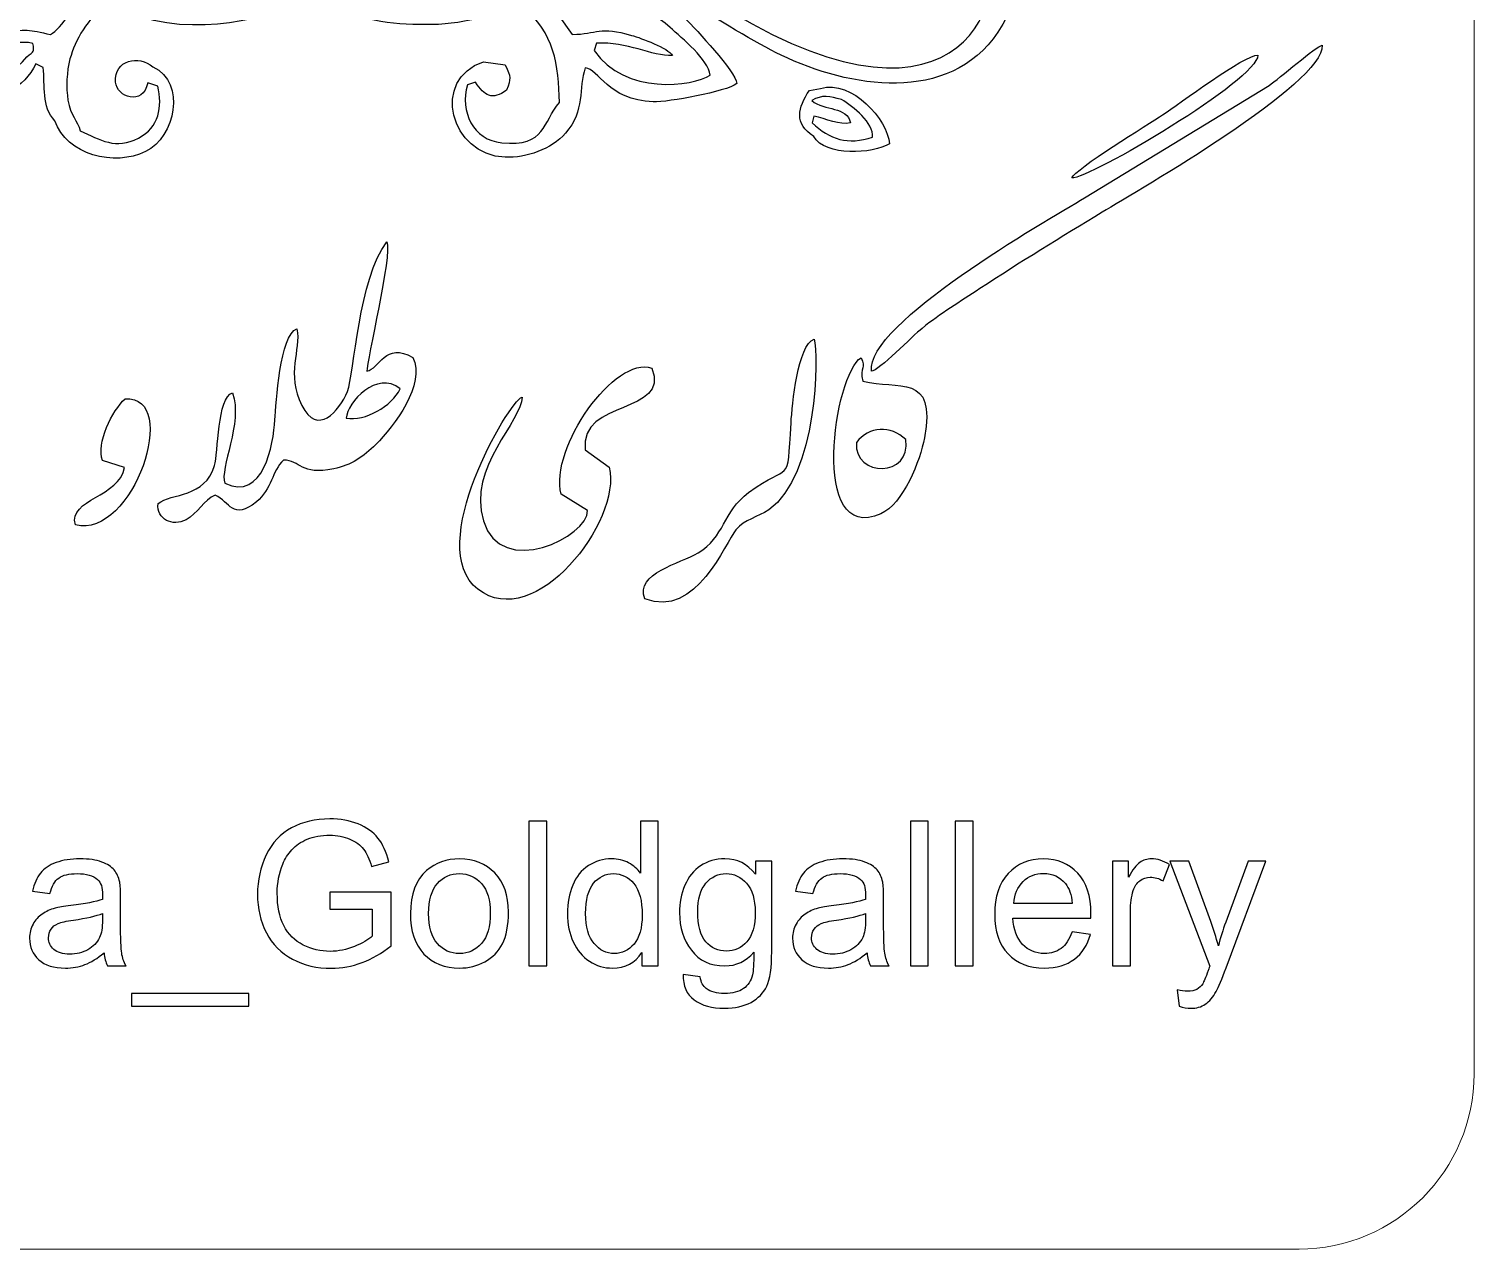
# Model space of a CAD drawing. Header units: millimetres. Extents: x -159 to 208, y -33 to 135.
# Drawn here: x -144.21 to -119.45, y 30.54 to 51.43 of the extents above; entities that cross this region are included whole.
import ezdxf

# ---------------------------------------------------------------- set-up
doc = ezdxf.new("R2010")
doc.units = ezdxf.units.MM
doc.header["$MEASUREMENT"] = 0
doc.layers.add('Layer 1', color=7, linetype='Continuous')

msp = doc.modelspace()

# ---------------------------------------------------------------- linework, layer by layer
at = {"layer": 'Layer 1', "color": 250, "lineweight": 18}
msp.add_open_spline([(-156.2488, 70.3374), (-156.2488, 70.3374), (-122.4488, 70.3374), (-122.4488, 70.3374), (-120.7965, 70.3374), (-119.4488, 68.9897), (-119.4488, 67.3374), (-119.4488, 67.3374), (-119.4488, 33.5374), (-119.4488, 33.5374), (-119.4488, 31.8851), (-120.7965, 30.5374), (-122.4488, 30.5374), (-122.4488, 30.5374), (-156.2488, 30.5374), (-156.2488, 30.5374), (-157.9011, 30.5374), (-159.2488, 31.8851), (-159.2488, 33.5374), (-159.2488, 33.5374), (-159.2488, 67.3374), (-159.2488, 67.3374), (-159.2488, 68.9897), (-157.9011, 70.3374), (-156.2488, 70.3374)], degree=3, knots=[0, 0, 0, 0, 0.125, 0.125, 0.125, 0.25, 0.25, 0.25, 0.375, 0.375, 0.375, 0.5, 0.5, 0.5, 0.625, 0.625, 0.625, 0.75, 0.75, 0.75, 0.875, 0.875, 0.875, 1, 1, 1, 1], dxfattribs=at)
at = {"layer": 'Layer 1', "color": 240}
for points, knots in [([(-130.3651, 56.4291), (-130.1464, 56.504), (-130.1747, 56.6234), (-130.2505, 56.8119), (-130.2505, 56.8119), (-130.4183, 56.882), (-130.4183, 56.882), (-131.2853, 57.4442), (-131.6982, 55.6284), (-130.2713, 55.5861), (-129.2169, 55.5549), (-128.7963, 56.9043), (-129.3445, 57.4725), (-129.4157, 58.2654), (-130.9818, 58.3126), (-131.5793, 58.1032), (-133.5801, 57.402), (-134.2034, 55.2584), (-135.1274, 53.974), (-135.3609, 53.6494), (-135.5098, 53.2542), (-135.955, 53.2766), (-135.955, 53.2766), (-136.0182, 53.4316), (-136.0182, 53.4316), (-135.3819, 53.6672), (-135.1855, 54.7819), (-135.3539, 55.323), (-135.6173, 55.3688), (-136.2919, 55.0558), (-136.5311, 54.8912), (-137.1426, 54.4702), (-137.0152, 54.3792), (-137.0487, 53.6908), (-137.0487, 53.6908), (-136.8995, 53.7522), (-136.8995, 53.7522), (-136.7937, 54.1686), (-136.8742, 54.3375), (-136.4707, 54.6142), (-136.2736, 54.7493), (-135.7946, 55.0599), (-135.5831, 55.0415), (-135.4792, 54.7532), (-135.602, 54.3624), (-135.725, 54.079), (-135.8775, 53.7279), (-136.0412, 53.7395), (-136.2511, 53.506), (-136.2511, 53.506), (-136.4624, 53.5182), (-136.4624, 53.5182), (-136.5333, 53.8554), (-136.1124, 54.1152), (-136.1237, 54.4287), (-136.4457, 54.3398), (-136.6498, 53.5923), (-136.735, 53.3081), (-136.9169, 53.2053), (-137.1237, 53.197), (-137.3325, 53.1819), (-137.6703, 52.9818), (-138.3981, 52.9315), (-138.7293, 52.5638), (-138.7293, 52.5638), (-139.3476, 52.2879), (-139.3476, 52.2879), (-139.6508, 52.369), (-139.7616, 52.579), (-140.0382, 52.6114), (-140.505, 53.0542), (-141.3922, 53.1213), (-141.9816, 53.285), (-141.9748, 53.6581), (-142.3118, 54.3973), (-142.626, 54.525), (-142.6273, 54.1675), (-142.1621, 53.8931), (-142.234, 53.5206), (-142.8122, 53.4309), (-143.2476, 54.5756), (-143.1073, 55.0365), (-142.8927, 55.0618), (-142.459, 54.7594), (-142.2606, 54.629), (-141.7441, 54.2894), (-141.9694, 54.1342), (-141.7264, 53.8628), (-141.1528, 54.5406), (-142.8973, 55.4102), (-143.3379, 55.3255), (-143.4846, 54.8164), (-143.3157, 53.6392), (-142.6815, 53.4675), (-142.6815, 53.4675), (-142.6752, 53.3085), (-142.6752, 53.3085), (-143.2726, 53.1158), (-144.0224, 54.6676), (-144.2496, 55.1232), (-144.555, 55.7353), (-145.1479, 56.6825), (-145.644, 57.1424), (-148.1152, 59.4331), (-149.9367, 57.6522), (-149.5147, 56.5189), (-149.2901, 55.3281), (-147.8552, 55.3015), (-147.5169, 56.148), (-147.2971, 56.6978), (-147.7755, 57.1534), (-148.2935, 56.9309), (-148.5203, 56.8334), (-148.5772, 56.4797), (-148.3458, 56.3815), (-148.0057, 56.2372), (-147.9846, 56.6053), (-147.8693, 56.7536), (-147.3459, 56.6197), (-147.8288, 55.787), (-148.4776, 55.8065), (-149.2408, 55.8293), (-149.3253, 56.4532), (-149.2696, 57.0592), (-148.9683, 57.4068), (-149.0604, 57.4951), (-148.5615, 57.6901), (-148.1727, 57.842), (-147.7788, 57.8352), (-147.379, 57.7283), (-145.6506, 57.266), (-144.8502, 55.4656), (-144.0461, 54.0408), (-143.9166, 53.8113), (-143.5196, 53.4195), (-143.5343, 53.1926), (-143.8968, 52.9265), (-144.1099, 53.1061), (-144.3752, 53.3827), (-144.5918, 53.6086), (-144.7732, 53.8298), (-145.0028, 54.0512), (-145.6953, 54.7189), (-145.6864, 54.573), (-146.1157, 54.8783), (-146.2412, 54.9676), (-146.2872, 55.0532), (-146.4347, 55.1427), (-146.5811, 55.4063), (-146.6268, 55.3395), (-146.6832, 55.6837), (-146.7205, 55.9116), (-146.7539, 56.1734), (-146.6736, 56.3829), (-146.268, 56.3844), (-145.7894, 55.7026), (-145.9141, 55.3176), (-146.1639, 55.3237), (-146.1678, 55.6769), (-146.3944, 55.7333), (-146.4137, 55.493), (-146.1285, 55.1304), (-145.8933, 55.107), (-145.1946, 55.7001), (-146.3946, 56.7407), (-146.8561, 56.6791), (-146.9164, 56.4085), (-146.9113, 56.0426), (-146.8993, 55.7604), (-146.8817, 55.3485), (-146.758, 55.38), (-146.6612, 55.0724), (-147.2331, 55.0342), (-147.8746, 55.0007), (-148.2539, 54.5141), (-148.5479, 54.137), (-148.7319, 53.2959), (-148.2595, 52.9841), (-148.0094, 52.2812), (-146.511, 51.9919), (-146.1008, 52.8911), (-145.9288, 53.268), (-146.0508, 53.9307), (-146.4944, 54.0286), (-146.7752, 54.0905), (-147.0303, 53.885), (-146.8855, 53.6324), (-146.7317, 53.3641), (-146.4834, 53.6289), (-146.2538, 53.5632), (-146.0857, 53.0198), (-146.5127, 52.6293), (-147.0195, 52.5836), (-147.8899, 52.505), (-147.8075, 53.0701), (-148.1266, 53.2655), (-148.0546, 53.8211), (-148.1149, 54.1177), (-147.5578, 54.4539), (-147.1385, 54.7069), (-146.6164, 54.7683), (-146.1596, 54.5684), (-145.7277, 54.3794), (-144.4113, 53.3662), (-144.4201, 52.9068), (-144.5755, 52.772), (-145.1159, 52.5448), (-145.3448, 52.415), (-146.2087, 51.9249), (-147.1877, 51.2529), (-148.0893, 50.9463), (-149.4265, 50.4916), (-150.7659, 50.9236), (-150.9332, 51.9916), (-151.0558, 52.7744), (-150.7943, 52.9152), (-150.7478, 53.1186), (-150.2934, 53.434), (-149.7913, 53.7525), (-149.27, 53.2972), (-148.8686, 52.9466), (-148.8089, 52.168), (-149.3288, 52.0047), (-149.4631, 52.1871), (-149.5446, 52.6124), (-149.9185, 52.2825), (-149.9185, 52.2825), (-149.9426, 51.946), (-149.9426, 51.946), (-149.3744, 51.4416), (-148.2208, 52.3421), (-148.9141, 53.2758), (-149.4084, 53.9416), (-150.5404, 53.9267), (-150.9788, 53.2601), (-152.034, 52.6357), (-151.058, 49.5117), (-147.8119, 50.7826), (-147.0024, 51.0995), (-146.3207, 51.5709), (-145.5831, 51.9996), (-144.7996, 52.455), (-144.2523, 52.9004), (-143.7711, 52.4749), (-143.6296, 52.3496), (-143.4316, 52.2251), (-143.3366, 52.0844), (-143.3582, 51.8766), (-143.6563, 51.4406), (-143.8394, 51.3357), (-144.2027, 51.4196), (-144.2717, 51.4444), (-144.6646, 51.3513), (-144.8444, 51.3087), (-145.1968, 51.2423), (-145.2558, 51.0753), (-144.9141, 51.0036), (-144.5449, 51.2693), (-144.1407, 51.1855), (-144.1192, 51.0261), (-144.1175, 51.0649), (-144.2467, 50.9537), (-144.5834, 50.4628), (-145.7323, 50.3658), (-146.1645, 50.6157), (-146.1989, 50.8565), (-145.6872, 51.2741), (-145.4959, 51.4291), (-144.9184, 51.8968), (-144.9727, 51.6722), (-144.3541, 51.7962), (-144.5243, 52.2117), (-145.4173, 51.944), (-145.73, 51.6129), (-145.9407, 51.3897), (-146.5251, 50.7772), (-146.5915, 50.5248), (-146.3899, 50.33), (-145.4823, 50.1812), (-145.1805, 50.1899), (-144.7158, 50.2034), (-144.2962, 50.4154), (-144.0906, 50.8367), (-144.0906, 50.8367), (-143.9649, 50.7713), (-143.9649, 50.7713), (-143.9353, 50.4617), (-143.9931, 50.1015), (-143.7684, 49.861), (-143.566, 49.2729), (-142.7406, 49.0701), (-142.2118, 49.3326), (-141.7078, 49.5828), (-141.5062, 50.5051), (-142.0849, 50.7831), (-142.3285, 50.9914), (-142.7534, 50.9029), (-142.7253, 50.523), (-142.7061, 50.2629), (-142.2571, 50.1056), (-142.1735, 50.5082), (-142.1735, 50.5082), (-142.0032, 50.455), (-142.0032, 50.455), (-141.9179, 50.0918), (-141.98, 49.7485), (-142.333, 49.5625), (-142.7209, 49.3581), (-142.9885, 49.5324), (-143.3308, 49.6891), (-143.3762, 49.8642), (-143.4988, 49.9461), (-143.5411, 50.2113), (-143.5756, 50.4273), (-143.5634, 50.707), (-143.5067, 50.9186), (-143.4235, 51.2295), (-143.1869, 51.6455), (-142.9079, 51.8121), (-142.6192, 51.7914), (-142.353, 51.6451), (-142.0727, 51.5794), (-140.8862, 51.301), (-139.678, 51.8421), (-139.3009, 51.8133), (-139.1357, 51.8007), (-138.6205, 51.6497), (-138.4116, 51.6064), (-138.0844, 51.5385), (-137.8475, 51.5074), (-137.5108, 51.5061), (-137.1225, 51.5046), (-136.9277, 51.5187), (-136.5538, 51.6051), (-136.3077, 51.6619), (-135.9829, 51.8108), (-135.7466, 51.799), (-135.214, 51.3863), (-135.1301, 50.8057), (-135.1219, 50.1726), (-135.4162, 49.8343), (-135.3464, 49.4092), (-136.1081, 49.4824), (-136.6015, 49.5299), (-136.8274, 50.0188), (-136.6964, 50.4761), (-136.6964, 50.4761), (-136.5559, 50.52), (-136.5559, 50.52), (-136.4125, 50.284), (-136.2695, 50.2026), (-136.0254, 50.3856), (-135.9505, 50.5905), (-135.9507, 50.5992), (-136.0482, 50.8181), (-136.0482, 50.8181), (-136.4213, 50.8705), (-136.4213, 50.8705), (-137.3251, 50.5751), (-136.9961, 49.2686), (-136.0507, 49.2341), (-135.6879, 49.2208), (-135.2583, 49.3707), (-135.0166, 49.6467), (-134.6746, 50.0371), (-134.8011, 50.412), (-134.6793, 50.7661), (-134.445, 50.747), (-134.3003, 50.2156), (-133.5135, 50.1849), (-133.2509, 50.1746), (-132.2706, 50.3577), (-132.0794, 50.4952), (-132.1034, 50.7084), (-132.7798, 51.4223), (-132.9648, 51.6098), (-133.5641, 52.2169), (-134.2772, 51.9666), (-134.3828, 51.8016), (-133.8966, 51.686), (-133.6861, 51.8843), (-133.2245, 51.4587), (-133.0168, 51.2671), (-132.5683, 50.9065), (-132.5357, 50.6404), (-132.8298, 50.4462), (-134.0041, 50.2941), (-134.5231, 51.0618), (-134.5231, 51.0618), (-134.4848, 51.186), (-134.4848, 51.186), (-133.9602, 51.2237), (-133.5344, 50.9593), (-133.1844, 50.9747), (-133.2567, 51.1082), (-133.7136, 51.2719), (-133.8847, 51.3222), (-134.4275, 51.4817), (-134.4766, 51.3447), (-134.9002, 51.3371), (-134.9002, 51.3371), (-135.4085, 52.0543), (-135.4085, 52.0543), (-135.4085, 52.0543), (-134.6999, 52.6814), (-134.6999, 52.6814), (-133.8751, 52.6166), (-132.1948, 51.3984), (-131.3203, 50.9807), (-130.1563, 50.4248), (-128.4497, 50.1321), (-127.6102, 51.3758), (-126.6325, 52.8243), (-128.2661, 54.3794), (-129.4985, 53.5323), (-130.0676, 53.1411), (-130.1676, 52.2249), (-129.4823, 51.9012), (-129.241, 51.7873), (-128.5956, 51.7687), (-128.7702, 52.2184), (-128.9339, 52.6401), (-129.2774, 52.1211), (-129.4366, 52.0823), (-129.8919, 52.2782), (-129.7528, 53.0329), (-129.389, 53.312), (-128.983, 53.6234), (-128.353, 53.5238), (-128.0193, 53.1505), (-127.2084, 52.2437), (-128.036, 49.4306), (-131.8198, 51.5184), (-132.4896, 51.8879), (-133.5235, 52.6589), (-134.2335, 52.7927), (-134.2335, 52.7927), (-134.3088, 53.0014), (-134.3088, 53.0014), (-134.3087, 53.0036), (-132.5784, 55.5347), (-131.0475, 54.3877), (-130.5399, 54.0074), (-130.5877, 53.7398), (-130.6208, 53.1564), (-130.9816, 52.7801), (-131.0775, 52.4659), (-131.767, 52.5958), (-132.1877, 52.6751), (-132.6578, 53.1062), (-132.4164, 53.5524), (-132.1926, 53.573), (-131.869, 53.3768), (-131.7843, 53.6678), (-131.7063, 53.9361), (-131.9374, 54.1164), (-132.187, 54.0475), (-132.6277, 53.9257), (-132.75, 53.2969), (-132.5923, 52.9076), (-132.2246, 52.0003), (-130.7236, 52.2415), (-130.3687, 53.0609), (-129.9413, 53.5081), (-130.144, 54.1415), (-130.4921, 54.56), (-131.006, 55.1778), (-131.8094, 54.9482), (-132.068, 55.1218), (-131.7433, 55.5051), (-131.6902, 56.1441), (-131.8617, 56.6114), (-132.1856, 56.6802), (-132.8163, 56.1969), (-132.8884, 55.8684), (-133.0864, 55.6759), (-132.9882, 55.2802), (-132.8384, 55.0883), (-132.5327, 55.0637), (-132.2237, 55.5607), (-132.2458, 55.839), (-132.472, 55.775), (-132.5012, 55.405), (-132.7441, 55.3574), (-132.8246, 55.5968), (-132.768, 55.6554), (-132.6762, 55.8817), (-132.5713, 56.0958), (-132.2226, 56.4267), (-131.9868, 56.3791), (-131.8683, 55.8509), (-132.0212, 55.5565), (-132.2432, 55.1312), (-132.4357, 55.0364), (-132.4338, 54.9588), (-132.6, 54.8549), (-133.2506, 54.4483), (-132.9989, 54.676), (-133.7046, 54.013), (-134.0798, 53.6606), (-134.6084, 52.7325), (-135.1992, 53.1988), (-135.1746, 53.3299), (-134.7871, 53.7929), (-134.6818, 53.9658), (-134.511, 54.2462), (-134.3528, 54.5461), (-134.1935, 54.8315), (-133.8769, 55.3987), (-133.5694, 55.9847), (-133.1469, 56.4778), (-132.7507, 56.9402), (-132.1633, 57.4091), (-131.5936, 57.6328), (-130.4805, 58.0699), (-130.1462, 57.6478), (-129.6203, 57.3834), (-129.4445, 57.0684), (-129.3177, 56.9364), (-129.3826, 56.5372), (-129.4236, 56.2849), (-129.6125, 55.9983), (-129.8453, 55.8876), (-130.4719, 55.5896), (-131.3863, 56.2824), (-130.9089, 56.6946), (-130.9089, 56.6946), (-130.5527, 56.3497), (-130.5527, 56.3497), (-130.5527, 56.3497), (-130.3651, 56.4291), (-130.3651, 56.4291)], [0, 0, 0, 0, 0.0056497, 0.0056497, 0.0056497, 0.0112994, 0.0112994, 0.0112994, 0.0169492, 0.0169492, 0.0169492, 0.0225989, 0.0225989, 0.0225989, 0.0282486, 0.0282486, 0.0282486, 0.0338983, 0.0338983, 0.0338983, 0.039548, 0.039548, 0.039548, 0.0451977, 0.0451977, 0.0451977, 0.0508475, 0.0508475, 0.0508475, 0.0564972, 0.0564972, 0.0564972, 0.0621469, 0.0621469, 0.0621469, 0.0677966, 0.0677966, 0.0677966, 0.0734463, 0.0734463, 0.0734463, 0.079096, 0.079096, 0.079096, 0.0847458, 0.0847458, 0.0847458, 0.0903955, 0.0903955, 0.0903955, 0.0960452, 0.0960452, 0.0960452, 0.1016949, 0.1016949, 0.1016949, 0.1073446, 0.1073446, 0.1073446, 0.1129944, 0.1129944, 0.1129944, 0.1186441, 0.1186441, 0.1186441, 0.1242938, 0.1242938, 0.1242938, 0.1299435, 0.1299435, 0.1299435, 0.1355932, 0.1355932, 0.1355932, 0.1412429, 0.1412429, 0.1412429, 0.1468927, 0.1468927, 0.1468927, 0.1525424, 0.1525424, 0.1525424, 0.1581921, 0.1581921, 0.1581921, 0.1638418, 0.1638418, 0.1638418, 0.1694915, 0.1694915, 0.1694915, 0.1751412, 0.1751412, 0.1751412, 0.180791, 0.180791, 0.180791, 0.1864407, 0.1864407, 0.1864407, 0.1920904, 0.1920904, 0.1920904, 0.1977401, 0.1977401, 0.1977401, 0.2033898, 0.2033898, 0.2033898, 0.2090395, 0.2090395, 0.2090395, 0.2146893, 0.2146893, 0.2146893, 0.220339, 0.220339, 0.220339, 0.2259887, 0.2259887, 0.2259887, 0.2316384, 0.2316384, 0.2316384, 0.2372881, 0.2372881, 0.2372881, 0.2429379, 0.2429379, 0.2429379, 0.2485876, 0.2485876, 0.2485876, 0.2542373, 0.2542373, 0.2542373, 0.259887, 0.259887, 0.259887, 0.2655367, 0.2655367, 0.2655367, 0.2711864, 0.2711864, 0.2711864, 0.2768362, 0.2768362, 0.2768362, 0.2824859, 0.2824859, 0.2824859, 0.2881356, 0.2881356, 0.2881356, 0.2937853, 0.2937853, 0.2937853, 0.299435, 0.299435, 0.299435, 0.3050847, 0.3050847, 0.3050847, 0.3107345, 0.3107345, 0.3107345, 0.3163842, 0.3163842, 0.3163842, 0.3220339, 0.3220339, 0.3220339, 0.3276836, 0.3276836, 0.3276836, 0.3333333, 0.3333333, 0.3333333, 0.3389831, 0.3389831, 0.3389831, 0.3446328, 0.3446328, 0.3446328, 0.3502825, 0.3502825, 0.3502825, 0.3559322, 0.3559322, 0.3559322, 0.3615819, 0.3615819, 0.3615819, 0.3672316, 0.3672316, 0.3672316, 0.3728814, 0.3728814, 0.3728814, 0.3785311, 0.3785311, 0.3785311, 0.3841808, 0.3841808, 0.3841808, 0.3898305, 0.3898305, 0.3898305, 0.3954802, 0.3954802, 0.3954802, 0.4011299, 0.4011299, 0.4011299, 0.4067797, 0.4067797, 0.4067797, 0.4124294, 0.4124294, 0.4124294, 0.4180791, 0.4180791, 0.4180791, 0.4237288, 0.4237288, 0.4237288, 0.4293785, 0.4293785, 0.4293785, 0.4350282, 0.4350282, 0.4350282, 0.440678, 0.440678, 0.440678, 0.4463277, 0.4463277, 0.4463277, 0.4519774, 0.4519774, 0.4519774, 0.4576271, 0.4576271, 0.4576271, 0.4632768, 0.4632768, 0.4632768, 0.4689266, 0.4689266, 0.4689266, 0.4745763, 0.4745763, 0.4745763, 0.480226, 0.480226, 0.480226, 0.4858757, 0.4858757, 0.4858757, 0.4915254, 0.4915254, 0.4915254, 0.4971751, 0.4971751, 0.4971751, 0.5028249, 0.5028249, 0.5028249, 0.5084746, 0.5084746, 0.5084746, 0.5141243, 0.5141243, 0.5141243, 0.519774, 0.519774, 0.519774, 0.5254237, 0.5254237, 0.5254237, 0.5310734, 0.5310734, 0.5310734, 0.5367232, 0.5367232, 0.5367232, 0.5423729, 0.5423729, 0.5423729, 0.5480226, 0.5480226, 0.5480226, 0.5536723, 0.5536723, 0.5536723, 0.559322, 0.559322, 0.559322, 0.5649718, 0.5649718, 0.5649718, 0.5706215, 0.5706215, 0.5706215, 0.5762712, 0.5762712, 0.5762712, 0.5819209, 0.5819209, 0.5819209, 0.5875706, 0.5875706, 0.5875706, 0.5932203, 0.5932203, 0.5932203, 0.5988701, 0.5988701, 0.5988701, 0.6045198, 0.6045198, 0.6045198, 0.6101695, 0.6101695, 0.6101695, 0.6158192, 0.6158192, 0.6158192, 0.6214689, 0.6214689, 0.6214689, 0.6271186, 0.6271186, 0.6271186, 0.6327684, 0.6327684, 0.6327684, 0.6384181, 0.6384181, 0.6384181, 0.6440678, 0.6440678, 0.6440678, 0.6497175, 0.6497175, 0.6497175, 0.6553672, 0.6553672, 0.6553672, 0.6610169, 0.6610169, 0.6610169, 0.6666667, 0.6666667, 0.6666667, 0.6723164, 0.6723164, 0.6723164, 0.6779661, 0.6779661, 0.6779661, 0.6836158, 0.6836158, 0.6836158, 0.6892655, 0.6892655, 0.6892655, 0.6949153, 0.6949153, 0.6949153, 0.700565, 0.700565, 0.700565, 0.7062147, 0.7062147, 0.7062147, 0.7118644, 0.7118644, 0.7118644, 0.7175141, 0.7175141, 0.7175141, 0.7231638, 0.7231638, 0.7231638, 0.7288136, 0.7288136, 0.7288136, 0.7344633, 0.7344633, 0.7344633, 0.740113, 0.740113, 0.740113, 0.7457627, 0.7457627, 0.7457627, 0.7514124, 0.7514124, 0.7514124, 0.7570621, 0.7570621, 0.7570621, 0.7627119, 0.7627119, 0.7627119, 0.7683616, 0.7683616, 0.7683616, 0.7740113, 0.7740113, 0.7740113, 0.779661, 0.779661, 0.779661, 0.7853107, 0.7853107, 0.7853107, 0.7909605, 0.7909605, 0.7909605, 0.7966102, 0.7966102, 0.7966102, 0.8022599, 0.8022599, 0.8022599, 0.8079096, 0.8079096, 0.8079096, 0.8135593, 0.8135593, 0.8135593, 0.819209, 0.819209, 0.819209, 0.8248588, 0.8248588, 0.8248588, 0.8305085, 0.8305085, 0.8305085, 0.8361582, 0.8361582, 0.8361582, 0.8418079, 0.8418079, 0.8418079, 0.8474576, 0.8474576, 0.8474576, 0.8531073, 0.8531073, 0.8531073, 0.8587571, 0.8587571, 0.8587571, 0.8644068, 0.8644068, 0.8644068, 0.8700565, 0.8700565, 0.8700565, 0.8757062, 0.8757062, 0.8757062, 0.8813559, 0.8813559, 0.8813559, 0.8870056, 0.8870056, 0.8870056, 0.8926554, 0.8926554, 0.8926554, 0.8983051, 0.8983051, 0.8983051, 0.9039548, 0.9039548, 0.9039548, 0.9096045, 0.9096045, 0.9096045, 0.9152542, 0.9152542, 0.9152542, 0.920904, 0.920904, 0.920904, 0.9265537, 0.9265537, 0.9265537, 0.9322034, 0.9322034, 0.9322034, 0.9378531, 0.9378531, 0.9378531, 0.9435028, 0.9435028, 0.9435028, 0.9491525, 0.9491525, 0.9491525, 0.9548023, 0.9548023, 0.9548023, 0.960452, 0.960452, 0.960452, 0.9661017, 0.9661017, 0.9661017, 0.9717514, 0.9717514, 0.9717514, 0.9774011, 0.9774011, 0.9774011, 0.9830508, 0.9830508, 0.9830508, 0.9887006, 0.9887006, 0.9887006, 0.9943503, 0.9943503, 0.9943503, 1, 1, 1, 1]), ([(-129.7752, 45.5711), (-129.659, 45.5662), (-129.0603, 46.1828), (-128.9084, 46.3046), (-128.5947, 46.5564), (-128.2531, 46.7632), (-127.916, 46.9852), (-127.2387, 47.4312), (-126.5145, 47.8715), (-125.8188, 48.2929), (-125.193, 48.672), (-122.0151, 50.4971), (-122.0523, 51.1518), (-122.1473, 51.1508), (-122.7969, 50.5698), (-122.9612, 50.4647), (-122.9612, 50.4647), (-126.1233, 48.5409), (-126.1233, 48.5409), (-126.7913, 48.14), (-129.874, 46.3837), (-129.7752, 45.5711)], [0, 0, 0, 0, 0.1428571, 0.1428571, 0.1428571, 0.2857143, 0.2857143, 0.2857143, 0.4285714, 0.4285714, 0.4285714, 0.5714286, 0.5714286, 0.5714286, 0.7142857, 0.7142857, 0.7142857, 0.8571429, 0.8571429, 0.8571429, 1, 1, 1, 1]), ([(-126.3392, 48.8797), (-126.0615, 48.8548), (-123.1432, 50.5675), (-123.1555, 50.9814), (-123.3695, 51.0016), (-124.5135, 50.1387), (-124.7849, 49.9611), (-125.0193, 49.8076), (-126.2988, 49.0296), (-126.3392, 48.8797)], [0, 0, 0, 0, 0.3333333, 0.3333333, 0.3333333, 0.6666667, 0.6666667, 0.6666667, 1, 1, 1, 1]), ([(-130.6488, 50.4136), (-130.6488, 50.4136), (-130.8375, 50.3786), (-130.8375, 50.3786), (-131.0361, 50.0898), (-131.1044, 49.8033), (-130.7628, 49.5928), (-130.5681, 49.2391), (-129.748, 49.2928), (-129.4657, 49.4645), (-129.499, 49.8802), (-130.1028, 50.5652), (-130.6488, 50.4136)], [0, 0, 0, 0, 0.25, 0.25, 0.25, 0.5, 0.5, 0.5, 0.75, 0.75, 0.75, 1, 1, 1, 1]), ([(-130.7918, 49.8254), (-130.7918, 49.8254), (-130.7626, 49.9401), (-130.7626, 49.9401), (-130.5543, 49.8931), (-130.3164, 49.7835), (-130.1341, 49.8231), (-130.1874, 50.113), (-130.5818, 50.0221), (-130.7971, 50.2039), (-130.6236, 50.3132), (-130.4848, 50.2789), (-130.2895, 50.2245), (-130.0794, 50.1003), (-129.738, 49.8257), (-129.7546, 49.5761), (-130.1793, 49.4425), (-130.484, 49.5348), (-130.7918, 49.8254)], [0, 0, 0, 0, 0.1666667, 0.1666667, 0.1666667, 0.3333333, 0.3333333, 0.3333333, 0.5, 0.5, 0.5, 0.6666667, 0.6666667, 0.6666667, 0.8333333, 0.8333333, 0.8333333, 1, 1, 1, 1]), ([(-138.4187, 45.5724), (-138.4298, 45.7241), (-137.9804, 47.5885), (-138.078, 47.7844), (-138.5642, 47.1617), (-138.6341, 45.5236), (-138.7538, 45.2257), (-138.8944, 44.876), (-139.2695, 44.4541), (-139.5355, 44.9841), (-139.8113, 45.5333), (-139.5474, 45.9254), (-139.6179, 46.2976), (-139.9121, 46.1939), (-139.9794, 45.0143), (-139.9948, 44.7399), (-140.0186, 44.3176), (-140.1953, 43.3357), (-140.8538, 43.6531), (-140.9515, 43.9021), (-140.5372, 44.6915), (-140.7232, 45.1987), (-140.9819, 45.1325), (-140.9695, 44.1604), (-141.0296, 43.9546), (-141.1911, 43.4012), (-141.7657, 43.4878), (-141.9987, 43.3042), (-142.0193, 43.0303), (-141.7513, 42.9041), (-141.517, 43.0276), (-141.3204, 43.1311), (-141.213, 43.3716), (-141.0173, 43.4474), (-140.7743, 43.3347), (-140.7142, 43.0058), (-140.3132, 43.3337), (-140.0482, 43.5504), (-140.0433, 43.8645), (-139.8498, 44.0493), (-139.5545, 44.0473), (-139.5579, 43.7824), (-138.9861, 43.899), (-138.6927, 43.9588), (-138.475, 44.1096), (-138.2665, 44.3158), (-137.9525, 44.6263), (-137.4086, 45.3564), (-137.6325, 45.8045), (-138.1002, 46.0851), (-138.2109, 45.6047), (-138.4187, 45.5724)], [0, 0, 0, 0, 0.0588235, 0.0588235, 0.0588235, 0.1176471, 0.1176471, 0.1176471, 0.1764706, 0.1764706, 0.1764706, 0.2352941, 0.2352941, 0.2352941, 0.2941176, 0.2941176, 0.2941176, 0.3529412, 0.3529412, 0.3529412, 0.4117647, 0.4117647, 0.4117647, 0.4705882, 0.4705882, 0.4705882, 0.5294118, 0.5294118, 0.5294118, 0.5882353, 0.5882353, 0.5882353, 0.6470588, 0.6470588, 0.6470588, 0.7058824, 0.7058824, 0.7058824, 0.7647059, 0.7647059, 0.7647059, 0.8235294, 0.8235294, 0.8235294, 0.8823529, 0.8823529, 0.8823529, 0.9411765, 0.9411765, 0.9411765, 1, 1, 1, 1]), ([(-133.657, 41.6719), (-132.7771, 41.3248), (-132.2718, 42.6466), (-132.0976, 42.8528), (-131.9414, 43.0378), (-131.7302, 43.0663), (-131.5354, 43.1997), (-130.6935, 43.7763), (-130.6734, 45.8748), (-130.7573, 46.1215), (-131.0386, 46.0232), (-131.1332, 44.9921), (-131.1519, 44.6872), (-131.2211, 43.5532), (-131.1477, 44.0406), (-131.88, 43.4923), (-132.3244, 43.1597), (-132.2872, 42.732), (-132.7422, 42.4611), (-133.0518, 42.2768), (-133.8286, 42.1132), (-133.657, 41.6719)], [0, 0, 0, 0, 0.1428571, 0.1428571, 0.1428571, 0.2857143, 0.2857143, 0.2857143, 0.4285714, 0.4285714, 0.4285714, 0.5714286, 0.5714286, 0.5714286, 0.7142857, 0.7142857, 0.7142857, 0.8571429, 0.8571429, 0.8571429, 1, 1, 1, 1]), ([(-134.6788, 44.2217), (-134.7737, 45.1108), (-133.2149, 44.8128), (-133.5367, 45.6234), (-134.1728, 45.845), (-135.2939, 44.2578), (-135.0904, 43.4634), (-135.0904, 43.4634), (-134.6382, 43.1874), (-134.6382, 43.1874), (-134.6184, 42.7402), (-136.1194, 42.003), (-136.4245, 43.0088), (-136.7005, 43.9192), (-135.7532, 44.7301), (-135.7608, 45.1261), (-135.9843, 45.056), (-137.4557, 42.5644), (-136.5162, 41.8363), (-135.5447, 41.0833), (-134.0504, 42.9909), (-134.2658, 43.9267), (-134.2658, 43.9267), (-134.6788, 44.2217), (-134.6788, 44.2217)], [0, 0, 0, 0, 0.125, 0.125, 0.125, 0.25, 0.25, 0.25, 0.375, 0.375, 0.375, 0.5, 0.5, 0.5, 0.625, 0.625, 0.625, 0.75, 0.75, 0.75, 0.875, 0.875, 0.875, 1, 1, 1, 1]), ([(-138.7725, 44.7679), (-138.7586, 45.0334), (-138.2458, 45.5965), (-137.8506, 45.2694), (-137.9857, 44.9717), (-138.4568, 44.7081), (-138.7725, 44.7679)], [0, 0, 0, 0, 0.5, 0.5, 0.5, 1, 1, 1, 1]), ([(-129.9242, 45.4018), (-129.9797, 45.6443), (-129.8548, 45.6281), (-129.9527, 45.8013), (-130.4057, 45.5383), (-130.8562, 42.5841), (-129.6134, 43.1284), (-129.2349, 43.2942), (-128.937, 44.0434), (-128.866, 44.4281), (-128.6571, 45.5604), (-129.3189, 45.2426), (-129.9242, 45.4018)], [0, 0, 0, 0, 0.25, 0.25, 0.25, 0.5, 0.5, 0.5, 0.75, 0.75, 0.75, 1, 1, 1, 1]), ([(-143.4146, 42.9376), (-142.4215, 42.691), (-141.6009, 45.1693), (-142.5639, 45.0969), (-142.7792, 44.9011), (-143.0623, 44.3308), (-142.9471, 44.0429), (-142.9471, 44.0429), (-142.5751, 43.9247), (-142.5751, 43.9247), (-142.6481, 43.4115), (-143.5399, 43.39), (-143.4146, 42.9376)], [0, 0, 0, 0, 0.25, 0.25, 0.25, 0.5, 0.5, 0.5, 0.75, 0.75, 0.75, 1, 1, 1, 1]), ([(-130.0332, 44.3485), (-129.8157, 44.6341), (-129.4429, 44.6449), (-129.1881, 44.4014), (-129.0779, 43.7486), (-130.0726, 43.748), (-130.0332, 44.3485)], [0, 0, 0, 0, 0.5, 0.5, 0.5, 1, 1, 1, 1]), ([(-139.053, 36.3589), (-139.053, 36.3589), (-139.053, 36.6493), (-139.053, 36.6493), (-139.053, 36.6493), (-138.0053, 36.6493), (-138.0053, 36.6493), (-138.0053, 36.6493), (-138.0053, 35.7318), (-138.0053, 35.7318), (-138.1661, 35.6039), (-138.3321, 35.5071), (-138.5032, 35.4425), (-138.6744, 35.378), (-138.8502, 35.3457), (-139.03, 35.3457), (-139.2732, 35.3457), (-139.4939, 35.3976), (-139.6928, 35.5019), (-139.891, 35.6056), (-140.0414, 35.7566), (-140.1423, 35.9531), (-140.2437, 36.1502), (-140.2944, 36.3704), (-140.2944, 36.613), (-140.2944, 36.8539), (-140.2443, 37.0787), (-140.1434, 37.2879), (-140.0426, 37.4965), (-139.8979, 37.6515), (-139.7089, 37.7524), (-139.5199, 37.8538), (-139.302, 37.9046), (-139.0554, 37.9046), (-138.8767, 37.9046), (-138.7147, 37.8757), (-138.5701, 37.8175), (-138.4254, 37.7593), (-138.3119, 37.6786), (-138.2301, 37.5755), (-138.1477, 37.4717), (-138.0854, 37.3363), (-138.0428, 37.1697), (-138.0428, 37.1697), (-138.3384, 37.0891), (-138.3384, 37.0891), (-138.3759, 37.2147), (-138.422, 37.3138), (-138.4767, 37.3864), (-138.5321, 37.4585), (-138.6104, 37.5161), (-138.713, 37.5593), (-138.815, 37.6026), (-138.9286, 37.6245), (-139.0536, 37.6245), (-139.2029, 37.6245), (-139.332, 37.6014), (-139.4415, 37.5559), (-139.5504, 37.5104), (-139.638, 37.4504), (-139.7054, 37.3755), (-139.7723, 37.3011), (-139.8242, 37.2193), (-139.861, 37.1306), (-139.9239, 36.9767), (-139.9556, 36.8107), (-139.9556, 36.6315), (-139.9556, 36.4102), (-139.9175, 36.2252), (-139.842, 36.0759), (-139.7659, 35.9272), (-139.6553, 35.8166), (-139.5106, 35.7445), (-139.3654, 35.6725), (-139.2115, 35.6362), (-139.0484, 35.6362), (-138.9067, 35.6362), (-138.7683, 35.6638), (-138.6335, 35.7186), (-138.4986, 35.7739), (-138.3966, 35.8321), (-138.3269, 35.8949), (-138.3269, 35.8949), (-138.3269, 36.3589), (-138.3269, 36.3589), (-138.3269, 36.3589), (-139.053, 36.3589), (-139.053, 36.3589)], [0, 0, 0, 0, 0.0344828, 0.0344828, 0.0344828, 0.0689655, 0.0689655, 0.0689655, 0.1034483, 0.1034483, 0.1034483, 0.137931, 0.137931, 0.137931, 0.1724138, 0.1724138, 0.1724138, 0.2068966, 0.2068966, 0.2068966, 0.2413793, 0.2413793, 0.2413793, 0.2758621, 0.2758621, 0.2758621, 0.3103448, 0.3103448, 0.3103448, 0.3448276, 0.3448276, 0.3448276, 0.3793103, 0.3793103, 0.3793103, 0.4137931, 0.4137931, 0.4137931, 0.4482759, 0.4482759, 0.4482759, 0.4827586, 0.4827586, 0.4827586, 0.5172414, 0.5172414, 0.5172414, 0.5517241, 0.5517241, 0.5517241, 0.5862069, 0.5862069, 0.5862069, 0.6206897, 0.6206897, 0.6206897, 0.6551724, 0.6551724, 0.6551724, 0.6896552, 0.6896552, 0.6896552, 0.7241379, 0.7241379, 0.7241379, 0.7586207, 0.7586207, 0.7586207, 0.7931034, 0.7931034, 0.7931034, 0.8275862, 0.8275862, 0.8275862, 0.862069, 0.862069, 0.862069, 0.8965517, 0.8965517, 0.8965517, 0.9310345, 0.9310345, 0.9310345, 0.9655172, 0.9655172, 0.9655172, 1, 1, 1, 1]), ([(-135.6435, 35.3872), (-135.6435, 35.3872), (-135.6435, 37.8631), (-135.6435, 37.8631), (-135.6435, 37.8631), (-135.3392, 37.8631), (-135.3392, 37.8631), (-135.3392, 37.8631), (-135.3392, 35.3872), (-135.3392, 35.3872), (-135.3392, 35.3872), (-135.6435, 35.3872), (-135.6435, 35.3872)], [0, 0, 0, 0, 0.25, 0.25, 0.25, 0.5, 0.5, 0.5, 0.75, 0.75, 0.75, 1, 1, 1, 1]), ([(-133.71, 35.3872), (-133.71, 35.3872), (-133.71, 35.6148), (-133.71, 35.6148), (-133.8235, 35.4379), (-133.9906, 35.3492), (-134.2114, 35.3492), (-134.3543, 35.3492), (-134.4857, 35.3884), (-134.605, 35.4673), (-134.7249, 35.5457), (-134.8177, 35.6558), (-134.8839, 35.7964), (-134.9496, 35.9376), (-134.9825, 36.0995), (-134.9825, 36.2828), (-134.9825, 36.4615), (-134.9525, 36.6234), (-134.8932, 36.7692), (-134.8332, 36.9144), (-134.7439, 37.0262), (-134.6246, 37.1035), (-134.5059, 37.1813), (-134.3722, 37.2199), (-134.2252, 37.2199), (-134.1169, 37.2199), (-134.0206, 37.1968), (-133.9365, 37.1513), (-133.8523, 37.1058), (-133.7838, 37.0458), (-133.7307, 36.9726), (-133.7307, 36.9726), (-133.7307, 37.8631), (-133.7307, 37.8631), (-133.7307, 37.8631), (-133.4264, 37.8631), (-133.4264, 37.8631), (-133.4264, 37.8631), (-133.4264, 35.3872), (-133.4264, 35.3872), (-133.4264, 35.3872), (-133.71, 35.3872), (-133.71, 35.3872)], [0, 0, 0, 0, 0.0714286, 0.0714286, 0.0714286, 0.1428571, 0.1428571, 0.1428571, 0.2142857, 0.2142857, 0.2142857, 0.2857143, 0.2857143, 0.2857143, 0.3571429, 0.3571429, 0.3571429, 0.4285714, 0.4285714, 0.4285714, 0.5, 0.5, 0.5, 0.5714286, 0.5714286, 0.5714286, 0.6428571, 0.6428571, 0.6428571, 0.7142857, 0.7142857, 0.7142857, 0.7857143, 0.7857143, 0.7857143, 0.8571429, 0.8571429, 0.8571429, 0.9285714, 0.9285714, 0.9285714, 1, 1, 1, 1]), ([(-129.1057, 35.3872), (-129.1057, 35.3872), (-129.1057, 37.8631), (-129.1057, 37.8631), (-129.1057, 37.8631), (-128.8014, 37.8631), (-128.8014, 37.8631), (-128.8014, 37.8631), (-128.8014, 35.3872), (-128.8014, 35.3872), (-128.8014, 35.3872), (-129.1057, 35.3872), (-129.1057, 35.3872)], [0, 0, 0, 0, 0.25, 0.25, 0.25, 0.5, 0.5, 0.5, 0.75, 0.75, 0.75, 1, 1, 1, 1]), ([(-128.3375, 35.3872), (-128.3375, 35.3872), (-128.3375, 37.8631), (-128.3375, 37.8631), (-128.3375, 37.8631), (-128.0332, 37.8631), (-128.0332, 37.8631), (-128.0332, 37.8631), (-128.0332, 35.3872), (-128.0332, 35.3872), (-128.0332, 35.3872), (-128.3375, 35.3872), (-128.3375, 35.3872)], [0, 0, 0, 0, 0.25, 0.25, 0.25, 0.5, 0.5, 0.5, 0.75, 0.75, 0.75, 1, 1, 1, 1]), ([(-142.9237, 35.612), (-143.0366, 35.5157), (-143.1455, 35.4483), (-143.2498, 35.4085), (-143.3542, 35.3688), (-143.466, 35.3492), (-143.5858, 35.3492), (-143.7829, 35.3492), (-143.9345, 35.397), (-144.0406, 35.4932), (-144.1466, 35.5889), (-144.1996, 35.7117), (-144.1996, 35.8609), (-144.1996, 35.9485), (-144.1794, 36.0286), (-144.1397, 36.1013), (-144.0993, 36.1739), (-144.0469, 36.2315), (-143.9823, 36.2753), (-143.9172, 36.3191), (-143.8446, 36.3525), (-143.7633, 36.375), (-143.7034, 36.3906), (-143.6129, 36.4056), (-143.4925, 36.4205), (-143.247, 36.4494), (-143.0654, 36.4845), (-142.9496, 36.5248), (-142.9484, 36.5663), (-142.9479, 36.5929), (-142.9479, 36.6038), (-142.9479, 36.7271), (-142.9767, 36.8142), (-143.0343, 36.8649), (-143.1121, 36.9335), (-143.2279, 36.9675), (-143.3812, 36.9675), (-143.5247, 36.9675), (-143.6308, 36.9421), (-143.6988, 36.892), (-143.7674, 36.8418), (-143.8175, 36.7531), (-143.8504, 36.6251), (-143.8504, 36.6251), (-144.1477, 36.6666), (-144.1477, 36.6666), (-144.1207, 36.794), (-144.0763, 36.8971), (-144.014, 36.9755), (-143.9518, 37.0539), (-143.8619, 37.1138), (-143.7443, 37.1565), (-143.6273, 37.1986), (-143.4907, 37.2199), (-143.3363, 37.2199), (-143.183, 37.2199), (-143.0579, 37.202), (-142.9617, 37.1657), (-142.866, 37.1294), (-142.7951, 37.0845), (-142.7502, 37.0297), (-142.7052, 36.975), (-142.6735, 36.9058), (-142.6551, 36.8222), (-142.6453, 36.7704), (-142.6401, 36.677), (-142.6401, 36.5427), (-142.6401, 36.5427), (-142.6401, 36.1393), (-142.6401, 36.1393), (-142.6401, 35.8575), (-142.6338, 35.6794), (-142.6211, 35.6039), (-142.609, 35.5284), (-142.5836, 35.4564), (-142.5467, 35.3872), (-142.5467, 35.3872), (-142.8649, 35.3872), (-142.8649, 35.3872), (-142.8954, 35.4512), (-142.915, 35.5261), (-142.9237, 35.612)], [0, 0, 0, 0, 0.037037, 0.037037, 0.037037, 0.0740741, 0.0740741, 0.0740741, 0.1111111, 0.1111111, 0.1111111, 0.1481481, 0.1481481, 0.1481481, 0.1851852, 0.1851852, 0.1851852, 0.2222222, 0.2222222, 0.2222222, 0.2592593, 0.2592593, 0.2592593, 0.2962963, 0.2962963, 0.2962963, 0.3333333, 0.3333333, 0.3333333, 0.3703704, 0.3703704, 0.3703704, 0.4074074, 0.4074074, 0.4074074, 0.4444444, 0.4444444, 0.4444444, 0.4814815, 0.4814815, 0.4814815, 0.5185185, 0.5185185, 0.5185185, 0.5555556, 0.5555556, 0.5555556, 0.5925926, 0.5925926, 0.5925926, 0.6296296, 0.6296296, 0.6296296, 0.6666667, 0.6666667, 0.6666667, 0.7037037, 0.7037037, 0.7037037, 0.7407407, 0.7407407, 0.7407407, 0.7777778, 0.7777778, 0.7777778, 0.8148148, 0.8148148, 0.8148148, 0.8518519, 0.8518519, 0.8518519, 0.8888889, 0.8888889, 0.8888889, 0.9259259, 0.9259259, 0.9259259, 0.962963, 0.962963, 0.962963, 1, 1, 1, 1]), ([(-137.6739, 36.2845), (-137.6739, 36.6159), (-137.5817, 36.8614), (-137.3967, 37.0211), (-137.2428, 37.1536), (-137.0543, 37.2199), (-136.8325, 37.2199), (-136.5864, 37.2199), (-136.3847, 37.1392), (-136.2279, 36.9778), (-136.0717, 36.817), (-135.9933, 36.594), (-135.9933, 36.3099), (-135.9933, 36.0794), (-136.0279, 35.8984), (-136.0971, 35.7664), (-136.1662, 35.6344), (-136.2671, 35.5319), (-136.3997, 35.4587), (-136.5316, 35.3855), (-136.6763, 35.3492), (-136.8325, 35.3492), (-137.0837, 35.3492), (-137.2866, 35.4293), (-137.4416, 35.5901), (-137.5967, 35.7509), (-137.6739, 35.9825), (-137.6739, 36.2845)], [0, 0, 0, 0, 0.1111111, 0.1111111, 0.1111111, 0.2222222, 0.2222222, 0.2222222, 0.3333333, 0.3333333, 0.3333333, 0.4444444, 0.4444444, 0.4444444, 0.5555556, 0.5555556, 0.5555556, 0.6666667, 0.6666667, 0.6666667, 0.7777778, 0.7777778, 0.7777778, 0.8888889, 0.8888889, 0.8888889, 1, 1, 1, 1]), ([(-133.0011, 35.2385), (-133.0011, 35.2385), (-132.7072, 35.197), (-132.7072, 35.197), (-132.6951, 35.106), (-132.6605, 35.0397), (-132.604, 34.9976), (-132.5285, 34.9417), (-132.4253, 34.9135), (-132.2945, 34.9135), (-132.1539, 34.9135), (-132.045, 34.9417), (-131.9683, 34.9976), (-131.8917, 35.0535), (-131.8398, 35.1325), (-131.8127, 35.2333), (-131.7972, 35.295), (-131.7897, 35.4247), (-131.7908, 35.6223), (-131.9239, 35.4656), (-132.0893, 35.3872), (-132.2876, 35.3872), (-132.5343, 35.3872), (-132.7256, 35.476), (-132.8605, 35.654), (-132.9959, 35.8315), (-133.0633, 36.0448), (-133.0633, 36.2932), (-133.0633, 36.4643), (-133.0322, 36.6222), (-132.9705, 36.7669), (-132.9089, 36.9116), (-132.819, 37.0228), (-132.7014, 37.1017), (-132.5838, 37.1807), (-132.4455, 37.2199), (-132.2864, 37.2199), (-132.0749, 37.2199), (-131.9003, 37.1334), (-131.7632, 36.9605), (-131.7632, 36.9605), (-131.7632, 37.1819), (-131.7632, 37.1819), (-131.7632, 37.1819), (-131.4831, 37.1819), (-131.4831, 37.1819), (-131.4831, 37.1819), (-131.4831, 35.6321), (-131.4831, 35.6321), (-131.4831, 35.3526), (-131.5113, 35.1549), (-131.5684, 35.0385), (-131.6248, 34.9221), (-131.7153, 34.8299), (-131.8381, 34.7625), (-131.9614, 34.695), (-132.113, 34.661), (-132.2928, 34.661), (-132.5066, 34.661), (-132.6789, 34.7089), (-132.8103, 34.8051), (-132.9423, 34.9008), (-133.0057, 35.0454), (-133.0011, 35.2385)], [0, 0, 0, 0, 0.047619, 0.047619, 0.047619, 0.0952381, 0.0952381, 0.0952381, 0.1428571, 0.1428571, 0.1428571, 0.1904762, 0.1904762, 0.1904762, 0.2380952, 0.2380952, 0.2380952, 0.2857143, 0.2857143, 0.2857143, 0.3333333, 0.3333333, 0.3333333, 0.3809524, 0.3809524, 0.3809524, 0.4285714, 0.4285714, 0.4285714, 0.4761905, 0.4761905, 0.4761905, 0.5238095, 0.5238095, 0.5238095, 0.5714286, 0.5714286, 0.5714286, 0.6190476, 0.6190476, 0.6190476, 0.6666667, 0.6666667, 0.6666667, 0.7142857, 0.7142857, 0.7142857, 0.7619048, 0.7619048, 0.7619048, 0.8095238, 0.8095238, 0.8095238, 0.8571429, 0.8571429, 0.8571429, 0.9047619, 0.9047619, 0.9047619, 0.952381, 0.952381, 0.952381, 1, 1, 1, 1]), ([(-129.8498, 35.612), (-129.9627, 35.5157), (-130.0716, 35.4483), (-130.1759, 35.4085), (-130.2803, 35.3688), (-130.3921, 35.3492), (-130.5119, 35.3492), (-130.709, 35.3492), (-130.8606, 35.397), (-130.9667, 35.4932), (-131.0727, 35.5889), (-131.1257, 35.7117), (-131.1257, 35.8609), (-131.1257, 35.9485), (-131.1055, 36.0286), (-131.0658, 36.1013), (-131.0254, 36.1739), (-130.973, 36.2315), (-130.9084, 36.2753), (-130.8433, 36.3191), (-130.7707, 36.3525), (-130.6894, 36.375), (-130.6295, 36.3906), (-130.539, 36.4056), (-130.4186, 36.4205), (-130.1731, 36.4494), (-129.9915, 36.4845), (-129.8757, 36.5248), (-129.8745, 36.5663), (-129.874, 36.5929), (-129.874, 36.6038), (-129.874, 36.7271), (-129.9028, 36.8142), (-129.9604, 36.8649), (-130.0382, 36.9335), (-130.154, 36.9675), (-130.3073, 36.9675), (-130.4508, 36.9675), (-130.5569, 36.9421), (-130.6249, 36.892), (-130.6935, 36.8418), (-130.7436, 36.7531), (-130.7765, 36.6251), (-130.7765, 36.6251), (-131.0738, 36.6666), (-131.0738, 36.6666), (-131.0468, 36.794), (-131.0024, 36.8971), (-130.9401, 36.9755), (-130.8779, 37.0539), (-130.788, 37.1138), (-130.6704, 37.1565), (-130.5534, 37.1986), (-130.4168, 37.2199), (-130.2624, 37.2199), (-130.1091, 37.2199), (-129.984, 37.202), (-129.8878, 37.1657), (-129.7921, 37.1294), (-129.7212, 37.0845), (-129.6763, 37.0297), (-129.6313, 36.975), (-129.5996, 36.9058), (-129.5812, 36.8222), (-129.5714, 36.7704), (-129.5662, 36.677), (-129.5662, 36.5427), (-129.5662, 36.5427), (-129.5662, 36.1393), (-129.5662, 36.1393), (-129.5662, 35.8575), (-129.5599, 35.6794), (-129.5472, 35.6039), (-129.5351, 35.5284), (-129.5097, 35.4564), (-129.4728, 35.3872), (-129.4728, 35.3872), (-129.791, 35.3872), (-129.791, 35.3872), (-129.8215, 35.4512), (-129.8411, 35.5261), (-129.8498, 35.612)], [0, 0, 0, 0, 0.037037, 0.037037, 0.037037, 0.0740741, 0.0740741, 0.0740741, 0.1111111, 0.1111111, 0.1111111, 0.1481481, 0.1481481, 0.1481481, 0.1851852, 0.1851852, 0.1851852, 0.2222222, 0.2222222, 0.2222222, 0.2592593, 0.2592593, 0.2592593, 0.2962963, 0.2962963, 0.2962963, 0.3333333, 0.3333333, 0.3333333, 0.3703704, 0.3703704, 0.3703704, 0.4074074, 0.4074074, 0.4074074, 0.4444444, 0.4444444, 0.4444444, 0.4814815, 0.4814815, 0.4814815, 0.5185185, 0.5185185, 0.5185185, 0.5555556, 0.5555556, 0.5555556, 0.5925926, 0.5925926, 0.5925926, 0.6296296, 0.6296296, 0.6296296, 0.6666667, 0.6666667, 0.6666667, 0.7037037, 0.7037037, 0.7037037, 0.7407407, 0.7407407, 0.7407407, 0.7777778, 0.7777778, 0.7777778, 0.8148148, 0.8148148, 0.8148148, 0.8518519, 0.8518519, 0.8518519, 0.8888889, 0.8888889, 0.8888889, 0.9259259, 0.9259259, 0.9259259, 0.962963, 0.962963, 0.962963, 1, 1, 1, 1]), ([(-126.3383, 35.9681), (-126.3383, 35.9681), (-126.0236, 35.9266), (-126.0236, 35.9266), (-126.0726, 35.7439), (-126.1642, 35.6016), (-126.2979, 35.5007), (-126.4316, 35.3999), (-126.6022, 35.3492), (-126.8103, 35.3492), (-127.0719, 35.3492), (-127.2794, 35.4298), (-127.4327, 35.5912), (-127.586, 35.752), (-127.6627, 35.9785), (-127.6627, 36.2695), (-127.6627, 36.5704), (-127.5854, 36.8044), (-127.4304, 36.9703), (-127.2754, 37.1369), (-127.0742, 37.2199), (-126.827, 37.2199), (-126.5878, 37.2199), (-126.3925, 37.1386), (-126.2409, 36.9755), (-126.0893, 36.8124), (-126.0132, 36.5831), (-126.0132, 36.2874), (-126.0132, 36.2695), (-126.0138, 36.2425), (-126.015, 36.2067), (-126.015, 36.2067), (-127.3514, 36.2067), (-127.3514, 36.2067), (-127.3399, 36.0102), (-127.2846, 35.8592), (-127.1843, 35.7549), (-127.0846, 35.6506), (-126.9596, 35.5981), (-126.8103, 35.5981), (-126.6991, 35.5981), (-126.604, 35.6275), (-126.5256, 35.6863), (-126.4466, 35.7451), (-126.3844, 35.839), (-126.3383, 35.9681)], [0, 0, 0, 0, 0.0666667, 0.0666667, 0.0666667, 0.1333333, 0.1333333, 0.1333333, 0.2, 0.2, 0.2, 0.2666667, 0.2666667, 0.2666667, 0.3333333, 0.3333333, 0.3333333, 0.4, 0.4, 0.4, 0.4666667, 0.4666667, 0.4666667, 0.5333333, 0.5333333, 0.5333333, 0.6, 0.6, 0.6, 0.6666667, 0.6666667, 0.6666667, 0.7333333, 0.7333333, 0.7333333, 0.8, 0.8, 0.8, 0.8666667, 0.8666667, 0.8666667, 0.9333333, 0.9333333, 0.9333333, 1, 1, 1, 1]), ([(-125.6426, 35.3872), (-125.6426, 35.3872), (-125.6426, 37.1819), (-125.6426, 37.1819), (-125.6426, 37.1819), (-125.3695, 37.1819), (-125.3695, 37.1819), (-125.3695, 37.1819), (-125.3695, 36.9069), (-125.3695, 36.9069), (-125.2997, 37.0343), (-125.2352, 37.1185), (-125.1758, 37.1588), (-125.1165, 37.1997), (-125.0513, 37.2199), (-124.9804, 37.2199), (-124.8779, 37.2199), (-124.7736, 37.1876), (-124.6675, 37.1236), (-124.6675, 37.1236), (-124.7759, 36.843), (-124.7759, 36.843), (-124.8496, 36.8845), (-124.9234, 36.9052), (-124.9972, 36.9052), (-125.0634, 36.9052), (-125.1228, 36.885), (-125.1752, 36.8453), (-125.2277, 36.8055), (-125.2651, 36.7502), (-125.2876, 36.6793), (-125.3216, 36.5715), (-125.3383, 36.4534), (-125.3383, 36.3249), (-125.3383, 36.3249), (-125.3383, 35.3872), (-125.3383, 35.3872), (-125.3383, 35.3872), (-125.6426, 35.3872), (-125.6426, 35.3872)], [0, 0, 0, 0, 0.0769231, 0.0769231, 0.0769231, 0.1538462, 0.1538462, 0.1538462, 0.2307692, 0.2307692, 0.2307692, 0.3076923, 0.3076923, 0.3076923, 0.3846154, 0.3846154, 0.3846154, 0.4615385, 0.4615385, 0.4615385, 0.5384615, 0.5384615, 0.5384615, 0.6153846, 0.6153846, 0.6153846, 0.6923077, 0.6923077, 0.6923077, 0.7692308, 0.7692308, 0.7692308, 0.8461538, 0.8461538, 0.8461538, 0.9230769, 0.9230769, 0.9230769, 1, 1, 1, 1]), ([(-124.5015, 34.6973), (-124.5015, 34.6973), (-124.5361, 34.9786), (-124.5361, 34.9786), (-124.4692, 34.9607), (-124.4116, 34.9515), (-124.362, 34.9515), (-124.294, 34.9515), (-124.2399, 34.963), (-124.1995, 34.9855), (-124.1586, 35.008), (-124.1252, 35.0397), (-124.0992, 35.08), (-124.0802, 35.1106), (-124.0491, 35.1861), (-124.0065, 35.3071), (-124.0007, 35.3238), (-123.992, 35.3486), (-123.9794, 35.3814), (-123.9794, 35.3814), (-124.6606, 37.1819), (-124.6606, 37.1819), (-124.6606, 37.1819), (-124.3355, 37.1819), (-124.3355, 37.1819), (-124.3355, 37.1819), (-123.9609, 36.1456), (-123.9609, 36.1456), (-123.9119, 36.0148), (-123.8687, 35.8765), (-123.8301, 35.7313), (-123.7949, 35.8678), (-123.7535, 36.0027), (-123.705, 36.1353), (-123.705, 36.1353), (-123.3224, 37.1819), (-123.3224, 37.1819), (-123.3224, 37.1819), (-123.0186, 37.1819), (-123.0186, 37.1819), (-123.0186, 37.1819), (-123.697, 35.3561), (-123.697, 35.3561), (-123.7702, 35.1596), (-123.8272, 35.0247), (-123.8681, 34.9504), (-123.9223, 34.8506), (-123.9846, 34.7775), (-124.0543, 34.7308), (-124.1246, 34.6841), (-124.2082, 34.661), (-124.305, 34.661), (-124.3638, 34.661), (-124.4295, 34.6731), (-124.5015, 34.6973)], [0, 0, 0, 0, 0.0555556, 0.0555556, 0.0555556, 0.1111111, 0.1111111, 0.1111111, 0.1666667, 0.1666667, 0.1666667, 0.2222222, 0.2222222, 0.2222222, 0.2777778, 0.2777778, 0.2777778, 0.3333333, 0.3333333, 0.3333333, 0.3888889, 0.3888889, 0.3888889, 0.4444444, 0.4444444, 0.4444444, 0.5, 0.5, 0.5, 0.5555556, 0.5555556, 0.5555556, 0.6111111, 0.6111111, 0.6111111, 0.6666667, 0.6666667, 0.6666667, 0.7222222, 0.7222222, 0.7222222, 0.7777778, 0.7777778, 0.7777778, 0.8333333, 0.8333333, 0.8333333, 0.8888889, 0.8888889, 0.8888889, 0.9444444, 0.9444444, 0.9444444, 1, 1, 1, 1]), ([(-137.3627, 36.2839), (-137.3627, 36.0546), (-137.3125, 35.8828), (-137.2123, 35.7693), (-137.1114, 35.6552), (-136.9852, 35.5981), (-136.8325, 35.5981), (-136.6815, 35.5981), (-136.5558, 35.6552), (-136.455, 35.7699), (-136.3547, 35.8846), (-136.3046, 36.0592), (-136.3046, 36.2937), (-136.3046, 36.5151), (-136.3553, 36.6828), (-136.4561, 36.7963), (-136.557, 36.9104), (-136.6826, 36.9675), (-136.8325, 36.9675), (-136.9852, 36.9675), (-137.1114, 36.911), (-137.2123, 36.7974), (-137.3125, 36.6839), (-137.3627, 36.5127), (-137.3627, 36.2839)], [0, 0, 0, 0, 0.125, 0.125, 0.125, 0.25, 0.25, 0.25, 0.375, 0.375, 0.375, 0.5, 0.5, 0.5, 0.625, 0.625, 0.625, 0.75, 0.75, 0.75, 0.875, 0.875, 0.875, 1, 1, 1, 1]), ([(-134.6713, 36.2822), (-134.6713, 36.0528), (-134.6229, 35.8817), (-134.5255, 35.7681), (-134.4286, 35.6546), (-134.314, 35.5981), (-134.182, 35.5981), (-134.0489, 35.5981), (-133.9359, 35.6523), (-133.8425, 35.7607), (-133.7497, 35.869), (-133.7031, 36.0344), (-133.7031, 36.2569), (-133.7031, 36.5012), (-133.7503, 36.681), (-133.8454, 36.7957), (-133.9399, 36.9104), (-134.0569, 36.9675), (-134.1958, 36.9675), (-134.3313, 36.9675), (-134.4442, 36.9127), (-134.5353, 36.8026), (-134.6257, 36.6926), (-134.6713, 36.5191), (-134.6713, 36.2822)], [0, 0, 0, 0, 0.125, 0.125, 0.125, 0.25, 0.25, 0.25, 0.375, 0.375, 0.375, 0.5, 0.5, 0.5, 0.625, 0.625, 0.625, 0.75, 0.75, 0.75, 0.875, 0.875, 0.875, 1, 1, 1, 1]), ([(-132.7521, 36.3151), (-132.7521, 36.0805), (-132.7054, 35.9093), (-132.6121, 35.8016), (-132.5181, 35.6938), (-132.4011, 35.6396), (-132.2605, 35.6396), (-132.1205, 35.6396), (-132.0035, 35.6932), (-131.9084, 35.8004), (-131.8139, 35.9076), (-131.7666, 36.0759), (-131.7666, 36.3053), (-131.7666, 36.5243), (-131.8156, 36.6897), (-131.913, 36.8009), (-132.0104, 36.9121), (-132.128, 36.9675), (-132.2651, 36.9675), (-132.4006, 36.9675), (-132.5152, 36.9127), (-132.6103, 36.8032), (-132.7049, 36.6937), (-132.7521, 36.5312), (-132.7521, 36.3151)], [0, 0, 0, 0, 0.125, 0.125, 0.125, 0.25, 0.25, 0.25, 0.375, 0.375, 0.375, 0.5, 0.5, 0.5, 0.625, 0.625, 0.625, 0.75, 0.75, 0.75, 0.875, 0.875, 0.875, 1, 1, 1, 1]), ([(-127.3342, 36.4557), (-127.3342, 36.4557), (-126.3348, 36.4557), (-126.3348, 36.4557), (-126.3481, 36.6067), (-126.3867, 36.7196), (-126.4495, 36.7951), (-126.5458, 36.9121), (-126.6714, 36.9709), (-126.8253, 36.9709), (-126.9647, 36.9709), (-127.0817, 36.9242), (-127.1768, 36.8309), (-127.2713, 36.7375), (-127.3238, 36.6124), (-127.3342, 36.4557)], [0, 0, 0, 0, 0.2, 0.2, 0.2, 0.4, 0.4, 0.4, 0.6, 0.6, 0.6, 0.8, 0.8, 0.8, 1, 1, 1, 1]), ([(-142.9479, 36.2863), (-143.0585, 36.2413), (-143.2245, 36.2033), (-143.4458, 36.1721), (-143.5714, 36.1543), (-143.6602, 36.1341), (-143.7121, 36.1116), (-143.7639, 36.0892), (-143.8037, 36.0563), (-143.8319, 36.0137), (-143.8602, 35.9704), (-143.8746, 35.9226), (-143.8746, 35.8696), (-143.8746, 35.7895), (-143.844, 35.722), (-143.7824, 35.6684), (-143.7207, 35.6148), (-143.6308, 35.5878), (-143.5126, 35.5878), (-143.3957, 35.5878), (-143.2913, 35.6131), (-143.1997, 35.6644), (-143.1086, 35.7151), (-143.0412, 35.7849), (-142.9986, 35.873), (-142.9657, 35.9416), (-142.9496, 36.0425), (-142.9496, 36.1756), (-142.9496, 36.1756), (-142.9479, 36.2863), (-142.9479, 36.2863)], [0, 0, 0, 0, 0.1, 0.1, 0.1, 0.2, 0.2, 0.2, 0.3, 0.3, 0.3, 0.4, 0.4, 0.4, 0.5, 0.5, 0.5, 0.6, 0.6, 0.6, 0.7, 0.7, 0.7, 0.8, 0.8, 0.8, 0.9, 0.9, 0.9, 1, 1, 1, 1]), ([(-129.874, 36.2863), (-129.9846, 36.2413), (-130.1506, 36.2033), (-130.3719, 36.1721), (-130.4975, 36.1543), (-130.5863, 36.1341), (-130.6382, 36.1116), (-130.69, 36.0892), (-130.7298, 36.0563), (-130.758, 36.0137), (-130.7863, 35.9704), (-130.8007, 35.9226), (-130.8007, 35.8696), (-130.8007, 35.7895), (-130.7701, 35.722), (-130.7085, 35.6684), (-130.6468, 35.6148), (-130.5569, 35.5878), (-130.4387, 35.5878), (-130.3218, 35.5878), (-130.2174, 35.6131), (-130.1258, 35.6644), (-130.0347, 35.7151), (-129.9673, 35.7849), (-129.9247, 35.873), (-129.8918, 35.9416), (-129.8757, 36.0425), (-129.8757, 36.1756), (-129.8757, 36.1756), (-129.874, 36.2863), (-129.874, 36.2863)], [0, 0, 0, 0, 0.1, 0.1, 0.1, 0.2, 0.2, 0.2, 0.3, 0.3, 0.3, 0.4, 0.4, 0.4, 0.5, 0.5, 0.5, 0.6, 0.6, 0.6, 0.7, 0.7, 0.7, 0.8, 0.8, 0.8, 0.9, 0.9, 0.9, 1, 1, 1, 1]), ([(-142.4528, 34.6991), (-142.4528, 34.6991), (-142.4528, 34.9169), (-142.4528, 34.9169), (-142.4528, 34.9169), (-140.4403, 34.9169), (-140.4403, 34.9169), (-140.4403, 34.9169), (-140.4403, 34.6991), (-140.4403, 34.6991), (-140.4403, 34.6991), (-142.4528, 34.6991), (-142.4528, 34.6991)], [0, 0, 0, 0, 0.25, 0.25, 0.25, 0.5, 0.5, 0.5, 0.75, 0.75, 0.75, 1, 1, 1, 1])]:
    msp.add_open_spline(points, degree=3, knots=knots, dxfattribs=at)

doc.saveas('drawing.dxf')
